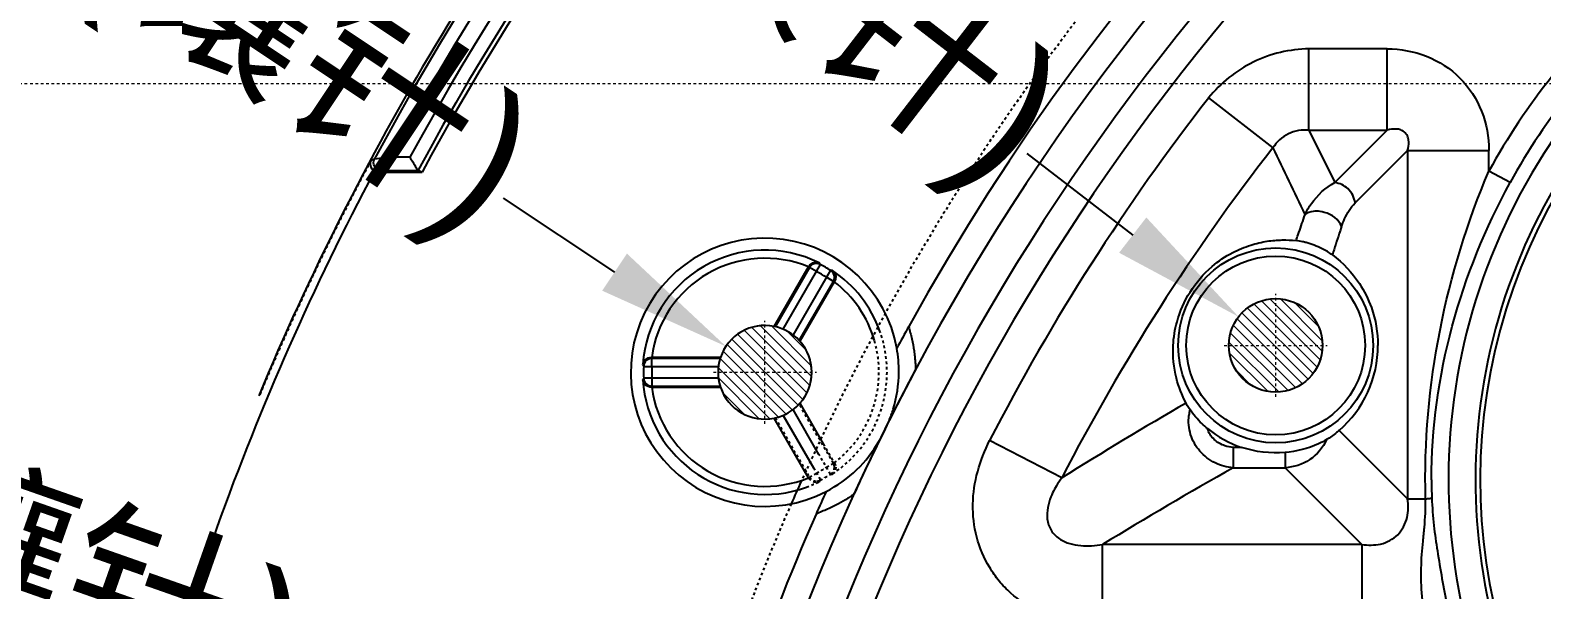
# Model space of a CAD drawing. Header units: millimetres. Extents: x 2748 to 3320, y 1427 to 1884.
# Drawn here: x 2880 to 2936.5, y 1704.9 to 1725.8 of the extents above; entities that cross this region are included whole.
import ezdxf

# ---------------------------------------------------------------- set-up
doc = ezdxf.new("R2010")
doc.units = ezdxf.units.MM
doc.linetypes.add('CENTER', pattern=[0.6, 0.375, -0.075, 0.075, -0.075])
doc.linetypes.add('HIDDEN', pattern=[0.2, 0.1, -0.1])
doc.layers.add('21', color=7, linetype='Continuous')
doc.layers.add('cool', color=153, linetype='HIDDEN', lineweight=9)
doc.layers.add('insert', color=85, linetype='Continuous', lineweight=20)
doc.styles.get("Standard").update_dxf_attribs({"font": 'arial.ttf'})
doc.dimstyles.get("Standard").update_dxf_attribs({"dimtxt": 0.18, "dimasz": 0.18, "dimexe": 0.18, "dimexo": 0.0625, "dimgap": 0.09, "dimtad": 0, "dimtih": 1, "dimtoh": 1, "dimzin": 0, "dimdsep": 46, "dimtxsty": 'Standard', "dimcen": 0.09, "dimadec": 0, "dimazin": 0, "dimtfac": 1, "dimtofl": 0, "dimtmove": 0, "dimatfit": 3, "dimfxl": 0, "dimtolj": 1, "dimtzin": 0, "dimarcsym": 0})

# ---------------------------------------------------------------- blocks, each defined once
blk = doc.blocks.new('insert_cir_3.5')
at = {"layer": 'insert'}
h = blk.add_hatch(dxfattribs=at)
h.set_pattern_fill('_ANSI31', color=123, scale=0.0875, angle=90, style=0)
h.set_pattern_definition([(135, (-3527.1127, 221.18007), (-0.196443103, -0.196443103), [])])
h.paths.add_polyline_path([(-1.75, 0, 1), (1.75, 0, 1)])
at = {"layer": 'insert', "color": 1, "linetype": 'CENTER', "ltscale": 0.108846}
for p, q in [((0, -1.925), (0, 1.925)), ((-1.925, 0), (1.925, 0))]:
    blk.add_line(p, q, dxfattribs=at)
at = {"layer": 'insert'}
blk.add_circle((0, 0), 1.75, dxfattribs=at)
blk = doc.blocks.new('*D76')
at = {"color": 4, "lineweight": -2, "transparency": 16777216}
blk.add_line((2930.321, 1695.287), (2925.75, 1693.261), dxfattribs=at)
at = {"color": 4, "transparency": 16777216}
blk.add_solid([(2925.413, 1694.023), (2926.088, 1692.499), (2921.179, 1691.235)], dxfattribs=at)
at = {"layer": 'Defpoints', "color": 0, "transparency": 16777216}
for p in [(2921.179, 1691.235), (2917.979, 1689.817)]:
    blk.add_point(p, dxfattribs=at)
at = {"color": 6, "transparency": 16777216, "insert": (2947.402, 1702.858), "char_height": 5, "attachment_point": 5, "rotation": 23.9043}
blk.add_mtext('\\A1;∅3.50(镶针)', dxfattribs=at)
blk = doc.blocks.new('*D77')
at = {"color": 4, "lineweight": -2, "transparency": 16777216}
blk.add_line((2889.861, 1701.847), (2894.578, 1700.189), dxfattribs=at)
at = {"color": 4, "transparency": 16777216}
blk.add_solid([(2894.855, 1700.975), (2894.302, 1699.403), (2899.296, 1698.531)], dxfattribs=at)
at = {"layer": 'Defpoints', "color": 0, "transparency": 16777216}
for p in [(2899.296, 1698.531), (2902.598, 1697.371)]:
    blk.add_point(p, dxfattribs=at)
at = {"color": 6, "transparency": 16777216, "insert": (2872.235, 1708.042), "char_height": 5, "attachment_point": 5, "rotation": 340.6363}
blk.add_mtext('\\A1;∅3.50(镶针)', dxfattribs=at)
blk = doc.blocks.new('*D78')
at = {"color": 4, "lineweight": -2, "transparency": 16777216}
blk.add_line((2897.729, 1719.542), (2901.89, 1716.769), dxfattribs=at)
at = {"color": 4, "transparency": 16777216}
blk.add_solid([(2902.352, 1717.463), (2901.427, 1716.076), (2906.05, 1713.997)], dxfattribs=at)
at = {"layer": 'Defpoints', "color": 0, "transparency": 16777216}
for p in [(2906.05, 1713.997), (2908.963, 1712.056)]:
    blk.add_point(p, dxfattribs=at)
at = {"color": 6, "transparency": 16777216, "insert": (2882.182, 1729.904), "char_height": 5, "attachment_point": 5, "rotation": 326.3187}
blk.add_mtext('\\A1;∅3.50(镶针)', dxfattribs=at)
blk = doc.blocks.new('*D79')
at = {"color": 4, "lineweight": -2, "transparency": 16777216}
blk.add_line((2917.3, 1721.211), (2921.258, 1718.156), dxfattribs=at)
at = {"color": 4, "transparency": 16777216}
blk.add_solid([(2921.767, 1718.815), (2920.749, 1717.496), (2925.216, 1715.1)], dxfattribs=at)
at = {"layer": 'Defpoints', "color": 0, "transparency": 16777216}
for p in [(2925.216, 1715.1), (2927.987, 1712.962)]:
    blk.add_point(p, dxfattribs=at)
at = {"color": 6, "transparency": 16777216, "insert": (2902.51, 1732.627), "char_height": 5, "attachment_point": 5, "rotation": 322.3363}
blk.add_mtext('\\A1;∅3.50(镶针)', dxfattribs=at)

msp = doc.modelspace()

# ---------------------------------------------------------------- linework, layer by layer
at = {"layer": '21', "color": 7, "linetype": 'Continuous'}
for p, q in [((2927.845, 1722.079), (2927.845, 1725.12)), ((2930.774, 1725.12), (2927.845, 1725.12)), ((2930.774, 1722.079), (2930.774, 1725.12)), ((2924.096, 1723.287), (2926.496, 1721.419)), ((2927.845, 1722.079), (2928.812, 1720.117)), ((2927.845, 1722.079), (2930.774, 1722.079)), ((2928.812, 1720.117), (2930.774, 1722.079)), ((2931.534, 1721.319), (2929.572, 1719.357)), ((2931.534, 1721.319), (2931.534, 1708.297)), ((2931.534, 1721.319), (2934.575, 1721.319)), ((2934.575, 1720.551), (2934.575, 1721.319)), ((2892.782, 1720.952), (2892.916, 1721.011)), ((2892.916, 1721.012), (2893.204, 1721.039)), ((2893.181, 1720.568), (2894.536, 1720.568)), ((2893.204, 1721.039), (2893.513, 1721.068)), ((2894.238, 1721.068), (2893.513, 1721.068)), ((2894.693, 1720.513), (2894.536, 1720.568)), ((2935.367, 1720.119), (2934.575, 1720.551)), ((2893.059, 1720.513), (2894.693, 1720.513)), ((2927.666, 1718.834), (2927.698, 1718.929)), ((2907.856, 1714.741), (2909.141, 1716.967)), ((2909.171, 1716.945), (2907.927, 1714.789)), ((2908.187, 1714.638), (2909.583, 1717.055)), ((2909.958, 1716.839), (2908.562, 1714.422)), ((2909.432, 1716.794), (2909.171, 1716.945)), ((2909.569, 1717.062), (2909.536, 1717.118)), ((2910.068, 1716.427), (2909.807, 1716.578)), ((2910.035, 1716.83), (2909.971, 1716.83)), ((2910.102, 1716.412), (2908.817, 1714.186)), ((2908.823, 1714.271), (2910.068, 1716.427)), ((2902.948, 1713.314), (2902.98, 1713.258)), ((2902.979, 1713.243), (2905.77, 1713.243)), ((2905.847, 1713.581), (2903.272, 1713.581)), ((2903.281, 1713.243), (2903.281, 1713.544)), ((2905.77, 1713.544), (2903.281, 1713.544)), ((2902.98, 1712.794), (2902.948, 1712.738)), ((2905.77, 1712.81), (2902.979, 1712.81)), ((2903.281, 1712.81), (2903.281, 1712.509)), ((2903.272, 1712.471), (2905.847, 1712.471)), ((2903.281, 1712.509), (2905.77, 1712.509)), ((2909.528, 1709.957), (2908.562, 1711.63)), ((2908.817, 1711.866), (2909.692, 1710.352)), ((2909.141, 1709.085), (2907.856, 1711.311)), ((2908.187, 1711.414), (2909.32, 1709.453)), ((2918.607, 1709.08), (2915.905, 1710.474)), ((2928.978, 1710.852), (2931.534, 1708.297)), ((2925.015, 1710.219), (2925.015, 1709.459)), ((2925.325, 1710.219), (2925.015, 1710.219)), ((2926.951, 1710.027), (2926.951, 1709.459)), ((2925.015, 1709.459), (2926.951, 1709.459)), ((2929.824, 1706.586), (2926.951, 1709.459)), ((2931.534, 1708.297), (2932.204, 1708.297)), ((2920.128, 1703.545), (2920.128, 1706.586)), ((2929.824, 1706.586), (2920.128, 1706.586)), ((2929.824, 1706.586), (2929.824, 1703.545))]:
    msp.add_line(p, q, dxfattribs=at)
at = {"layer": '21', "color": 8, "linetype": 'HIDDEN'}
for p, q in [((2893.181, 1720.568), (2893.059, 1720.513)), ((2907.927, 1714.789), (2907.894, 1714.733)), ((2908.791, 1714.215), (2908.823, 1714.271)), ((2905.835, 1713.544), (2905.77, 1713.544)), ((2905.77, 1712.509), (2905.835, 1712.509)), ((2910.068, 1709.625), (2908.791, 1711.837)), ((2907.894, 1711.32), (2909.171, 1709.108)), ((2909.692, 1710.352), (2910.102, 1709.64)), ((2909.958, 1709.214), (2909.528, 1709.957)), ((2909.171, 1709.108), (2909.432, 1709.258)), ((2909.32, 1709.453), (2909.583, 1708.997)), ((2909.807, 1709.475), (2910.068, 1709.625)), ((2909.971, 1709.222), (2910.035, 1709.222)), ((2909.536, 1708.934), (2909.569, 1708.99))]:
    msp.add_line(p, q, dxfattribs=at)
at = {"layer": '21', "color": 7, "linetype": 'Continuous'}
for radius in [3.644, 3.343, 1.75]:
    msp.add_circle((2926.602, 1714.031), radius, dxfattribs=at)
for centre, radius, start, end in [((2982.882, 1672.826), 102.057, 14.96291, 151.82661), ((2982.882, 1672.826), 101.558, 14.96291, 151.63947), ((2982.882, 1672.826), 100.92, 15.05965, 151.44394), ((2982.882, 1672.826), 100.421, 15.05965, 151.60566), ((2988.912, 1672.826), 86.816, 91.13101, 151.13064), ((2988.912, 1672.826), 85.811, 91.12889, 269.34896), ((2988.912, 1672.826), 84.503, 92.75328, 175.97781), ((2988.912, 1672.826), 83.513, 92.75328, 175.96569), ((2982.882, 1672.826), 100.256, 138.51771, 151.59809), ((2982.882, 1672.826), 102.168, 140.92067, 157.36202), ((2955.747, 1709.006), 22.684, 90, 295), ((2955.747, 1709.006), 21.679, 90, 295), ((2955.747, 1709.006), 21.5, 90, 295), ((2955.747, 1709.006), 24.115, 131.0428, 151.3972), ((2955.747, 1709.006), 23.213, 131.0433, 151.397), ((2988.912, 1672.826), 82.142, 142.09776, 152.7208), ((2988.912, 1672.826), 79.102, 142.09775, 152.72083), ((3256.174, 1879.025), 365.414, 205.5505, 205.98412), ((2982.882, 1672.826), 101.845, 152.05558, 168.47329), ((2907.507, 1713.026), 5.014, 10.297, 297.1443), ((2907.507, 1713.026), 4.568, 63.6157, 176.3843), ((2907.507, 1713.026), 4.266, 67.4766, 172.523), ((2909.432, 1716.793), 0.302, 90.1458, 149.8831), ((2907.507, 1713.026), 4.231, 57.0687, 62.9313), ((2907.507, 1713.026), 4.533, 57.0687, 62.9313), ((2909.806, 1716.578), 0.302, 359.9878, 56.9469), ((2907.507, 1713.026), 4.568, 19.5892, 56.3843), ((2907.507, 1713.026), 4.266, 16.1731, 52.5232), ((2907.507, 1713.026), 1.75, 78.4961, 161.5039), ((2907.507, 1713.026), 1.75, 42.8005, 77.1995), ((2988.994, 1672.79), 86.905, 151.13592, 151.75094), ((2907.507, 1713.026), 1.75, 318.4961, 41.5039), ((2907.726, 1713.07), 4.79, 359.4807, 10.262), ((2907.507, 1713.026), 4.533, 177.0687, 182.9313), ((2903.281, 1713.242), 0.302, 90.0834, 176.9398), ((2907.507, 1713.026), 4.231, 177.0687, 182.9313), ((2907.507, 1713.026), 1.75, 162.8005, 197.1995), ((2907.507, 1713.026), 4.568, 183.6157, 289.8707), ((2903.281, 1712.811), 0.302, 183.0735, 269.8872), ((2988.999, 1672.794), 85.918, 151.99602, 153.43253), ((2907.507, 1713.026), 4.266, 187.4767, 292.5232), ((2907.507, 1713.026), 1.75, 198.4961, 281.5039), ((2907.507, 1713.026), 1.75, 282.8005, 317.1995), ((3013.911, 1556.077), 180.258, 120.19546, 121.91825), ((2925.136, 1711.213), 1.789, 166.4764, 173.6418), ((2906.547, 1713.5), 6.052, 329.6615, 337.7886), ((2926.602, 1714.031), 4.02, 230.729, 251.481), ((2988.999, 1672.794), 85.918, 154.01537, 155.45415), ((3012.272, 1555.423), 177.034, 119.53021, 121.36516), ((2988.912, 1672.826), 87.821, 155.70987, 156.30974), ((2953.734, 1709.005), 21.307, 179.9978, 181.8352), ((3016.536, 1660.422), 117.096, 155.72379, 156.17323), ((2988.912, 1672.826), 86.816, 156.29691, 176.00504)]:
    msp.add_arc(centre, radius, start, end, dxfattribs=at)
at = {"layer": '21', "color": 8, "linetype": 'HIDDEN'}
for centre, radius, start, end in [((2988.912, 1672.826), 87.821, 218.45894, 155.70987), ((2982.882, 1672.826), 102.147, 151.89165, 157.36659), ((2907.507, 1713.026), 1.75, 77.1995, 78.4961), ((2907.507, 1713.026), 4.568, 303.6157, 19.5892), ((2907.507, 1713.026), 1.75, 41.5039, 42.8005), ((2907.507, 1713.026), 4.266, 307.4766, 16.1731), ((2907.507, 1713.026), 1.75, 161.5039, 162.8005), ((2907.507, 1713.026), 1.75, 197.1995, 198.4961), ((2907.507, 1713.026), 1.75, 317.1995, 318.4961), ((2907.507, 1713.026), 1.75, 281.5039, 282.8005), ((2907.507, 1713.026), 4.231, 297.0687, 302.9313), ((2907.507, 1713.026), 4.533, 297.0687, 302.9313), ((2909.806, 1709.475), 0.302, 303.0563, 0.0346), ((2907.507, 1713.026), 4.568, 289.8707, 296.3843), ((2909.432, 1709.259), 0.302, 210.118, 269.9212), ((2988.912, 1672.826), 87.821, 156.30974, 163.36843)]:
    msp.add_arc(centre, radius, start, end, dxfattribs=at)
at = {"layer": '21', "color": 7, "linetype": 'Continuous'}
msp.add_ellipse((2926.17, 1714.031), major_axis=(4.254, 0), ratio=0.994844, start_param=-0.849797, end_param=0, dxfattribs=at)
for points, knots in [([(2927.845, 1725.12), (2927.133, 1725.109), (2925.692, 1724.775), (2924.543, 1723.843), (2924.096, 1723.287)], [0, 0, 0, 0, 0.499999, 1, 1, 1, 1]), ([(2930.774, 1725.12), (2931.271, 1725.12), (2932.276, 1724.939), (2933.56, 1724.105), (2934.394, 1722.821), (2934.575, 1721.816), (2934.575, 1721.319)], [0, 0, 0, 0, 0.250179, 0.500039, 0.749876, 1, 1, 1, 1]), ([(2927.845, 1722.079), (2927.586, 1722.101), (2927.041, 1722.015), (2926.637, 1721.638), (2926.496, 1721.419)], [0, 0, 0, 0, 0.499993, 1, 1, 1, 1]), ([(2931.534, 1721.319), (2931.563, 1721.424), (2931.591, 1721.595), (2931.552, 1721.828), (2931.452, 1721.997), (2931.283, 1722.098), (2931.049, 1722.136), (2930.879, 1722.108), (2930.774, 1722.079)], [0, 0, 0, 0, 0.23344, 0.36108, 0.499976, 0.638913, 0.766556, 1, 1, 1, 1]), ([(2892.782, 1720.952), (2892.752, 1720.892), (2892.734, 1720.729), (2892.838, 1720.594), (2892.911, 1720.552)], [0, 0, 0, 0, 0.443658, 1, 1, 1, 1]), ([(2893.181, 1720.568), (2893.096, 1720.568), (2892.915, 1720.651), (2892.871, 1720.843), (2892.886, 1720.927)], [0, 0, 0, 0, 0.500218, 1, 1, 1, 1]), ([(2893.181, 1720.568), (2893.183, 1720.569), (2893.188, 1720.577), (2893.206, 1720.6), (2893.221, 1720.624), (2893.233, 1720.642)], [0, 0, 0, 0, 0.087438, 0.288178, 1, 1, 1, 1]), ([(2893.233, 1720.642), (2893.252, 1720.671), (2893.345, 1720.812), (2893.435, 1720.957), (2893.513, 1721.068)], [0, 0, 0, 0, 0.200091, 1, 1, 1, 1]), ([(2894.238, 1721.068), (2894.274, 1721.009), (2894.325, 1720.922), (2894.392, 1720.809), (2894.437, 1720.734), (2894.475, 1720.671), (2894.504, 1720.619), (2894.525, 1720.589), (2894.533, 1720.57), (2894.539, 1720.568)], [0, 0, 0, 0, 0.354003, 0.520477, 0.672323, 0.802625, 0.904299, 0.971527, 1, 1, 1, 1]), ([(2932.203, 1708.297), (2932.151, 1710.406), (2932.52, 1714.612), (2933.762, 1718.643), (2934.574, 1720.551)], [0, 0, 0, 0, 0.504385, 1, 1, 1, 1]), ([(2927.698, 1718.929), (2927.767, 1719.07), (2928.047, 1719.541), (2928.463, 1719.941), (2928.812, 1720.117)], [0, 0, 0, 0, 0.286422, 1, 1, 1, 1]), ([(2929.572, 1719.357), (2929.551, 1719.557), (2929.358, 1719.927), (2928.989, 1720.098), (2928.812, 1720.117)], [0, 0, 0, 0, 0.530513, 1, 1, 1, 1]), ([(2932.427, 1709.006), (2932.428, 1710.936), (2932.965, 1714.813), (2934.442, 1718.423), (2935.367, 1720.119)], [0, 0, 0, 0, 0.499799, 1, 1, 1, 1]), ([(2927.365, 1717.95), (2927.391, 1718.024), (2927.492, 1718.319), (2927.593, 1718.613), (2927.666, 1718.834)], [0, 0, 0, 0, 0.253078, 1, 1, 1, 1]), ([(2928.122, 1719.048), (2928.083, 1719.048), (2927.935, 1719.039), (2927.786, 1718.992), (2927.698, 1718.929)], [0, 0, 0, 0, 0.266995, 1, 1, 1, 1]), ([(2929.065, 1718.472), (2928.981, 1718.738), (2928.594, 1718.996), (2928.222, 1719.048), (2928.122, 1719.048)], [0, 0, 0, 0, 0.737791, 1, 1, 1, 1]), ([(2929.065, 1718.472), (2929.098, 1718.569), (2929.222, 1718.887), (2929.404, 1719.188), (2929.572, 1719.357)], [0, 0, 0, 0, 0.302088, 1, 1, 1, 1]), ([(2929.065, 1718.472), (2929.036, 1718.385), (2928.919, 1718.034), (2928.806, 1717.682), (2928.722, 1717.417)], [0, 0, 0, 0, 0.247598, 1, 1, 1, 1]), ([(2922.771, 1714.031), (2922.786, 1714.329), (2922.899, 1715.029), (2923.356, 1716.072), (2924.108, 1716.946), (2924.923, 1717.496), (2925.635, 1717.788), (2926.262, 1717.937), (2926.832, 1717.986), (2927.193, 1717.968), (2927.365, 1717.95)], [0, 0, 0, 0, 0.132674, 0.312703, 0.499372, 0.637404, 0.746303, 0.839707, 0.923143, 1, 1, 1, 1]), ([(2927.736, 1717.876), (2927.696, 1717.887), (2927.573, 1717.917), (2927.448, 1717.941), (2927.364, 1717.95)], [0, 0, 0, 0, 0.326345, 1, 1, 1, 1]), ([(2928.724, 1717.416), (2928.603, 1717.506), (2928.284, 1717.688), (2927.942, 1717.82), (2927.736, 1717.876)], [0, 0, 0, 0, 0.414115, 1, 1, 1, 1]), ([(2909.143, 1716.971), (2909.17, 1717.023), (2909.248, 1717.107), (2909.356, 1717.14), (2909.406, 1717.142)], [0, 0, 0, 0, 0.538667, 1, 1, 1, 1]), ([(2928.722, 1717.417), (2929.116, 1717.123), (2929.697, 1716.506), (2930.281, 1715.33), (2930.424, 1714.509), (2930.424, 1714.031)], [0, 0, 0, 0, 0.376811, 0.633373, 1, 1, 1, 1]), ([(2909.143, 1716.971), (2909.152, 1716.97), (2909.166, 1716.961), (2909.17, 1716.948), (2909.171, 1716.945)], [0, 0, 0, 0, 0.702776, 1, 1, 1, 1]), ([(2910.035, 1716.83), (2910.072, 1716.804), (2910.137, 1716.727), (2910.157, 1716.629), (2910.155, 1716.578)], [0, 0, 0, 0, 0.473448, 1, 1, 1, 1]), ([(2910.155, 1716.578), (2910.154, 1716.565), (2910.149, 1716.508), (2910.128, 1716.452), (2910.104, 1716.416)], [0, 0, 0, 0, 0.241923, 1, 1, 1, 1]), ([(2910.105, 1716.416), (2910.099, 1716.423), (2910.085, 1716.431), (2910.071, 1716.428), (2910.068, 1716.427)], [0, 0, 0, 0, 0.702462, 1, 1, 1, 1]), ([(2912.881, 1714.735), (2912.922, 1714.583), (2913.004, 1714.285), (2913.077, 1713.911), (2913.11, 1713.626), (2913.124, 1713.435), (2913.139, 1713.274), (2913.145, 1713.177), (2913.141, 1713.136)], [0, 0, 0, 0, 0.291972, 0.569949, 0.70084, 0.821632, 0.923656, 1, 1, 1, 1]), ([(2923.25, 1711.877), (2923.096, 1712.17), (2922.823, 1712.869), (2922.751, 1713.621), (2922.771, 1714.031)], [0, 0, 0, 0, 0.447157, 1, 1, 1, 1]), ([(2902.948, 1713.314), (2902.955, 1713.381), (2903.028, 1713.529), (2903.189, 1713.585), (2903.272, 1713.581)], [0, 0, 0, 0, 0.449633, 1, 1, 1, 1]), ([(2903.272, 1712.471), (2903.189, 1712.467), (2903.028, 1712.523), (2902.955, 1712.671), (2902.948, 1712.738)], [0, 0, 0, 0, 0.55218, 1, 1, 1, 1]), ([(2912.15, 1711.212), (2912.207, 1711.353), (2912.415, 1711.936), (2912.512, 1712.559), (2912.516, 1713.026)], [0, 0, 0, 0, 0.245874, 1, 1, 1, 1]), ([(2903.272, 1712.471), (2903.268, 1712.48), (2903.269, 1712.496), (2903.278, 1712.506), (2903.281, 1712.509)], [0, 0, 0, 0, 0.70286, 1, 1, 1, 1]), ([(2923.39, 1711.641), (2923.376, 1711.663), (2923.327, 1711.739), (2923.281, 1711.818), (2923.25, 1711.876)], [0, 0, 0, 0, 0.280523, 1, 1, 1, 1]), ([(2924.054, 1710.921), (2923.983, 1710.98), (2923.738, 1711.197), (2923.521, 1711.447), (2923.39, 1711.641)], [0, 0, 0, 0, 0.282682, 1, 1, 1, 1]), ([(2925.016, 1709.459), (2924.781, 1709.474), (2924.31, 1709.598), (2923.732, 1710.045), (2923.376, 1710.686), (2923.331, 1711.175), (2923.358, 1711.411)], [0, 0, 0, 0, 0.247987, 0.498341, 0.749793, 1, 1, 1, 1]), ([(2925.015, 1710.219), (2924.91, 1710.219), (2924.648, 1710.272), (2924.282, 1710.49), (2924.089, 1710.766), (2924.057, 1710.919)], [0, 0, 0, 0, 0.25073, 0.626161, 1, 1, 1, 1]), ([(2909.794, 1708.565), (2910.214, 1708.78), (2910.972, 1709.325), (2911.545, 1710.058), (2911.77, 1710.443)], [0, 0, 0, 0, 0.514195, 1, 1, 1, 1]), ([(2920.128, 1703.545), (2919.715, 1703.557), (2918.888, 1703.635), (2917.703, 1704.034), (2916.832, 1704.613), (2916.255, 1705.208), (2915.779, 1705.886), (2915.374, 1706.851), (2915.226, 1708.095), (2915.418, 1709.331), (2915.726, 1710.102), (2915.905, 1710.474)], [0, 0, 0, 0, 0.125039, 0.249932, 0.374977, 0.437549, 0.50013, 0.625154, 0.750018, 0.874999, 1, 1, 1, 1]), ([(2928.516, 1710.516), (2928.414, 1710.455), (2927.926, 1710.203), (2927.38, 1710.064), (2926.951, 1710.027)], [0, 0, 0, 0, 0.215793, 1, 1, 1, 1]), ([(2928.503, 1710.508), (2928.371, 1710.21), (2927.93, 1709.68), (2927.275, 1709.471), (2926.951, 1709.459)], [0, 0, 0, 0, 0.500695, 1, 1, 1, 1]), ([(2928.978, 1710.852), (2928.946, 1710.825), (2928.796, 1710.699), (2928.634, 1710.587), (2928.503, 1710.508)], [0, 0, 0, 0, 0.215635, 1, 1, 1, 1]), ([(2918.607, 1709.081), (2918.567, 1709.026), (2918.409, 1708.804), (2918.277, 1708.562), (2918.201, 1708.371)], [0, 0, 0, 0, 0.248178, 1, 1, 1, 1]), ([(2910.845, 1708.487), (2910.814, 1708.457), (2910.735, 1708.397), (2910.541, 1708.269), (2910.247, 1708.097), (2909.849, 1707.904), (2909.565, 1707.787), (2909.419, 1707.726)], [0, 0, 0, 0, 0.079221, 0.182141, 0.430735, 0.708381, 1, 1, 1, 1]), ([(2918.201, 1708.371), (2918.15, 1708.242), (2918.069, 1707.97), (2918.037, 1707.534), (2918.178, 1707.102), (2918.497, 1706.779), (2918.898, 1706.606), (2919.445, 1706.512), (2919.86, 1706.54), (2920.127, 1706.586)], [0, 0, 0, 0, 0.123022, 0.249639, 0.380261, 0.511298, 0.638024, 0.760732, 1, 1, 1, 1]), ([(2929.824, 1706.586), (2930.056, 1706.558), (2930.543, 1706.546), (2931.223, 1706.898), (2931.566, 1707.576), (2931.568, 1708.065), (2931.534, 1708.297)], [0, 0, 0, 0, 0.245134, 0.499509, 0.755178, 1, 1, 1, 1]), ([(2932.134, 1704.11), (2932.085, 1704.465), (2932.025, 1705.165), (2932.048, 1706.036), (2932.108, 1706.716), (2932.184, 1707.409), (2932.211, 1707.939), (2932.204, 1708.297)], [0, 0, 0, 0, 0.25646, 0.501036, 0.621599, 0.744503, 1, 1, 1, 1]), ([(2932.204, 1708.297), (2932.256, 1708.3), (2932.326, 1708.305), (2932.404, 1708.316), (2932.43, 1708.319), (2932.438, 1708.323)], [0, 0, 0, 0, 0.66895, 0.886184, 1, 1, 1, 1]), ([(2932.438, 1708.323), (2932.45, 1707.98), (2932.503, 1707.319), (2932.697, 1705.974), (2932.875, 1704.974), (2933.017, 1704.291)], [0, 0, 0, 0, 0.252851, 0.486905, 1, 1, 1, 1])]:
    msp.add_open_spline(points, degree=3, knots=knots, dxfattribs=at)
for points in [[(2892.886, 1720.927), (2892.892, 1720.957), (2892.902, 1720.985), (2892.916, 1721.012)], [(2892.911, 1720.552), (2892.956, 1720.527), (2893.008, 1720.513), (2893.059, 1720.513)], [(2909.406, 1717.142), (2909.45, 1717.144), (2909.496, 1717.136), (2909.536, 1717.118)], [(2909.569, 1717.062), (2909.527, 1717.084), (2909.479, 1717.095), (2909.432, 1717.095)], [(2910.068, 1716.427), (2910.093, 1716.472), (2910.108, 1716.526), (2910.108, 1716.578)], [(2903.272, 1713.581), (2903.265, 1713.57), (2903.273, 1713.554), (2903.281, 1713.544)], [(2926.951, 1710.027), (2926.407, 1709.98), (2925.842, 1710.046), (2925.325, 1710.219)]]:
    msp.add_open_spline(points, degree=3, dxfattribs=at)
at = {"layer": '21', "color": 8, "linetype": 'HIDDEN'}
for points, knots in [([(2910.155, 1709.474), (2910.156, 1709.424), (2910.137, 1709.326), (2910.072, 1709.249), (2910.035, 1709.222)], [0, 0, 0, 0, 0.522107, 1, 1, 1, 1]), ([(2910.105, 1709.636), (2910.099, 1709.629), (2910.085, 1709.622), (2910.071, 1709.624), (2910.068, 1709.625)], [0, 0, 0, 0, 0.702728, 1, 1, 1, 1]), ([(2910.104, 1709.636), (2910.112, 1709.624), (2910.14, 1709.574), (2910.153, 1709.516), (2910.155, 1709.474)], [0, 0, 0, 0, 0.25971, 1, 1, 1, 1]), ([(2909.143, 1709.081), (2909.152, 1709.082), (2909.166, 1709.091), (2909.17, 1709.104), (2909.171, 1709.108)], [0, 0, 0, 0, 0.702463, 1, 1, 1, 1]), ([(2909.406, 1708.91), (2909.356, 1708.912), (2909.248, 1708.945), (2909.17, 1709.03), (2909.143, 1709.081)], [0, 0, 0, 0, 0.46148, 1, 1, 1, 1])]:
    msp.add_open_spline(points, degree=3, knots=knots, dxfattribs=at)
for points in [[(2910.108, 1709.475), (2910.108, 1709.527), (2910.093, 1709.58), (2910.068, 1709.625)], [(2909.536, 1708.934), (2909.496, 1708.916), (2909.45, 1708.908), (2909.406, 1708.91)], [(2909.432, 1708.957), (2909.479, 1708.957), (2909.527, 1708.969), (2909.569, 1708.99)]]:
    msp.add_open_spline(points, degree=3, dxfattribs=at)
at = {"layer": 'cool', "ltscale": 0.932966}
msp.add_line((2837.237, 1723.827), (3128.577, 1723.827), dxfattribs=at)

# ---------------------------------------------------------------- block references
at = {"layer": 'insert'}
for p in [(2926.602, 1714.031), (2907.507, 1713.026)]:
    msp.add_blockref('insert_cir_3.5', p, dxfattribs=at)

# ---------------------------------------------------------------- dimensions: what is measured, and where the dimension line sits
for p1, p2, picture, middle in [((2927.987, 1712.962), (2925.216, 1715.1), '*D79', (2902.51, 1732.627)), ((2908.963, 1712.056), (2906.05, 1713.997), '*D78', (2882.182, 1729.904)), ((2902.598, 1697.371), (2899.296, 1698.531), '*D77', (2872.235, 1708.042)), ((2917.979, 1689.817), (2921.179, 1691.235), '*D76', (2947.402, 1702.858))]:
    dim = msp.add_diameter_dim_2p(p1=p1, p2=p2, text='<>(镶针)', dimstyle='Standard', override={"dimtxt": 5, "dimasz": 5, "dimexe": 0, "dimexo": 0, "dimgap": 0, "dimtih": 0, "dimtoh": 0, "dimzin": 0, "dimcen": 0, "dimclrd": 4, "dimclre": 4, "dimclrt": 6, "dimadec": 2, "dimtp": 0, "dimtm": 0, "dimtzin": 0})
    dim.commit()
    dim.dimension.update_dxf_attribs({"geometry": picture, "text_midpoint": middle})

doc.saveas('drawing.dxf')
